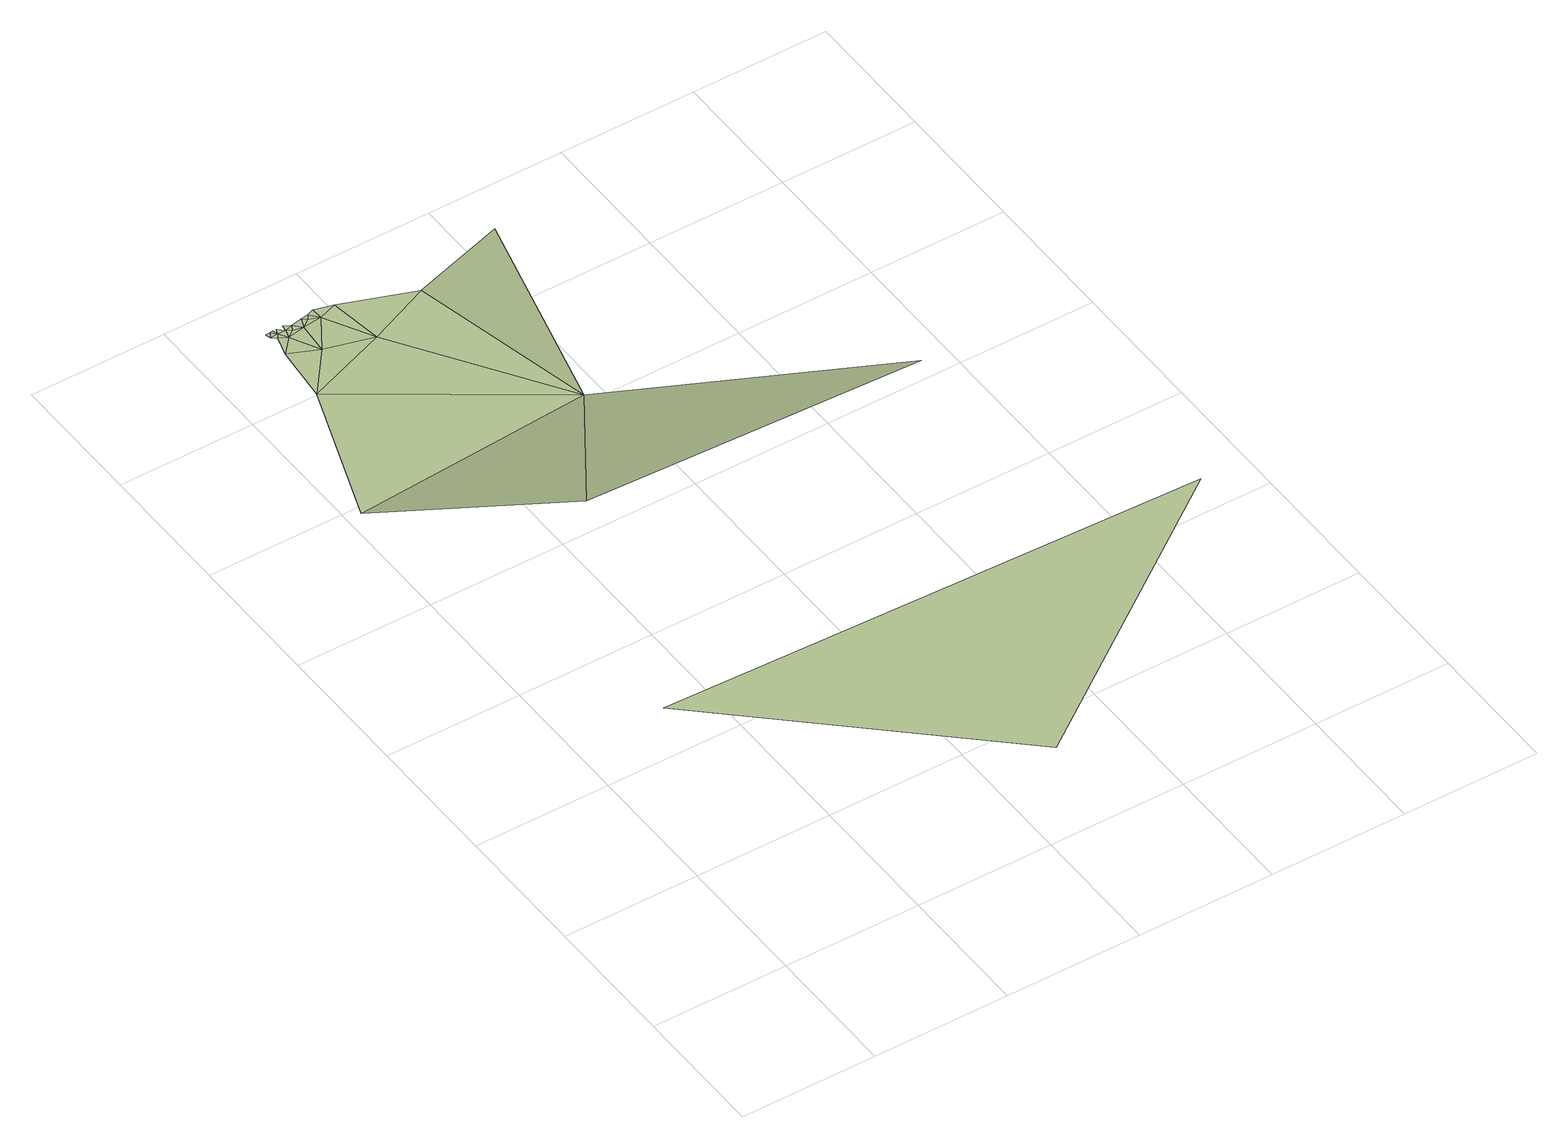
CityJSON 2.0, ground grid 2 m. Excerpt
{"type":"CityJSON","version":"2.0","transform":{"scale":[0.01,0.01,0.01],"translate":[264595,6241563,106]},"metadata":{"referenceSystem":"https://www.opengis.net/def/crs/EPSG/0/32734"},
"CityObjects":{
"terrain1":{"type":"TINRelief","geometry":[{"type":"CompositeSurface","lod":"1","boundaries":[[[0,1,2]],[[1,3,2]],[[4,3,5]],[[6,7,8]],[[9,10,4]],[[10,11,7]],[[11,8,7]],[[9,4,5]],[[8,11,12]],[[9,11,10]],[[13,11,9]],[[14,11,13]],[[15,13,9]],[[16,5,3]],[[5,17,9]],[[18,19,13]],[[13,15,18]],[[17,15,9]],[[18,15,17]],[[20,21,22]],[[23,18,17]],[[5,24,17]],[[25,23,17]],[[25,17,24]],[[23,25,26]],[[24,5,16]],[[24,26,25]],[[24,27,26]],[[3,1,16]],[[28,27,24]],[[16,28,24]],[[29,28,16]],[[1,29,16]],[[30,1,0]],[[1,31,29]]]}]}
},
"vertices":[
[215,770,150],[369,1005,70],[16,979,70],[92,1193,70],[100,1276,70],[143,1258,70],[100,1319,70],[102,1311,70],[106,1319,70],[121,1299,70],[109,1306,70],[113,1312,70],[111,1320,70],[125,1312,70],[116,1320,70],[132,1307,70],[213,1238,70],[147,1304,70],[136,1315,70],[127,1321,70],[66,373,180],[440,47,170],[866,356,170],[153,1318,70],[175,1307,70],[159,1313,70],[164,1320,70],[174,1324,70],[202,1317,70],[307,1278,70],[714,759,140],[453,1330,60]
]}
